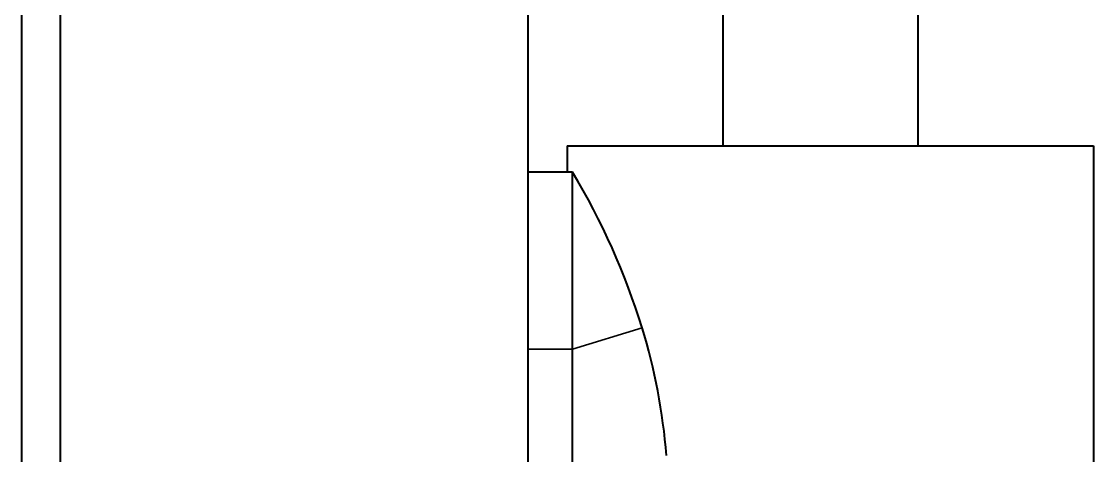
# Model space of a CAD drawing. Header units: millimetres. Extents: x 0 to 3364, y 0 to 2376.
# Drawn here: x 658.3 to 713.3, y 1243.8 to 1266.1 of the extents above; entities that cross this region are included whole.
import ezdxf

# ---------------------------------------------------------------- set-up
doc = ezdxf.new("R2010")
doc.units = ezdxf.units.MM
doc.header["$LTSCALE"] = 4
doc.layers.add('가시적인 것(ISO)', color=3, linetype='Continuous', lineweight=40, true_color=0x00ff00)
doc.layers.add('가시적인 좁은 것(ISO)', color=3, linetype='Continuous', lineweight=35, true_color=0x00ff00)

msp = doc.modelspace()

# ---------------------------------------------------------------- linework, layer by layer
at = {"layer": '가시적인 것(ISO)'}
for p, q in [((658.3246, 1351.6988), (658.3246, 1033.6988)), ((660.3246, 1061.6988), (660.3246, 1341.6988)), ((684.3246, 1061.6988), (684.3246, 1341.6988)), ((694.3246, 1259.6988), (694.3246, 1269.6988)), ((704.3246, 1259.6988), (704.3246, 1267.2241)), ((686.3246, 1259.6988), (713.3246, 1259.6988)), ((686.3246, 1259.6988), (686.3246, 1258.3498)), ((713.3246, 1259.6988), (713.3246, 1061.6988)), ((686.5937, 1258.3498), (684.3246, 1258.3498))]:
    msp.add_line(p, q, dxfattribs=at)
for centre, radius, start, end in [((655.5618, 1239.6746), 36.218, 17.17158, 31.03976), ((661.6746, 1241.5635), 29.82, 4.33736, 17.17158)]:
    msp.add_arc(centre, radius, start, end, dxfattribs=at)
for points, knots in [([(686.5937, 1249.2637), (686.5937, 1250.3481), (686.5937, 1251.3877), (686.5937, 1253.3286), (686.5937, 1254.2266), (686.5937, 1255.4246), (686.5937, 1255.7984), (686.5938, 1256.66), (686.5937, 1257.1098), (686.5937, 1257.6676), (686.5937, 1257.8335), (686.5938, 1258.1237), (686.5937, 1258.2478), (686.5937, 1258.3498)], [-1.4373876, -1.4373876, -1.4373876, -1.4373876, -1.077998, -1.077998, -0.718291, -0.718291, -0.538642, -0.538642, -0.2691978, -0.2691978, -0.1345178, -0.1345178, -0.000001, -0.000001, -0.000001, -0.000001]), ([(686.5937, 1241.5635), (686.5937, 1242.8863), (686.5937, 1244.2108), (686.5937, 1246.1519), (686.5937, 1246.7913), (686.5937, 1248.047), (686.5937, 1248.6635), (686.5937, 1249.2637)], [-0.79418282, -0.79418282, -0.79418282, -0.79418282, -0.39706048, -0.39706048, -0.1985164, -0.1985164, -0.000001, -0.000001, -0.000001, -0.000001])]:
    msp.add_open_spline(points, degree=3, knots=knots, dxfattribs=at)
at = {"layer": '가시적인 좁은 것(ISO)'}
for q in [(690.1654, 1250.3674), (684.3246, 1249.2637)]:
    msp.add_line((686.5937, 1249.2637), q, dxfattribs=at)

doc.saveas('drawing.dxf')
